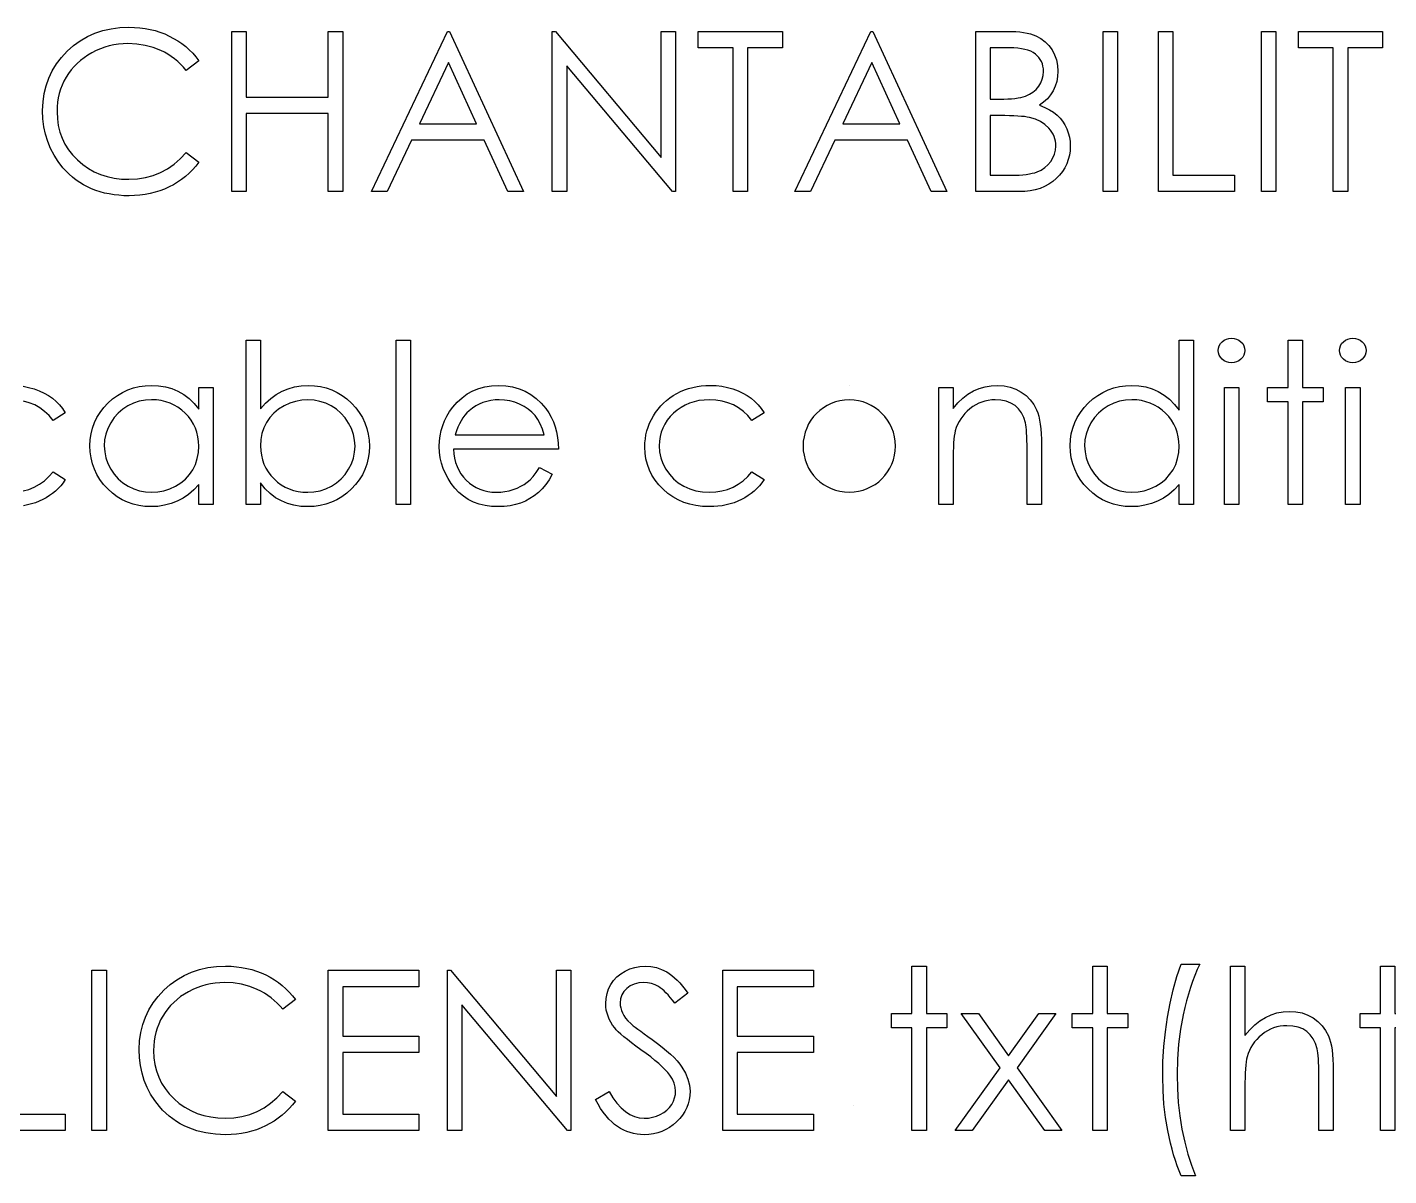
# Model space of a CAD drawing. Header units: millimetres. Extents: x 25 to 318, y 0 to 139.
# Drawn here: x 119.1 to 148.82, y 86.54 to 111.61 of the extents above; entities that cross this region are included whole.
import ezdxf

# ---------------------------------------------------------------- set-up
doc = ezdxf.new("R2010")
doc.units = ezdxf.units.MM

msp = doc.modelspace()

# ---------------------------------------------------------------- linework, layer by layer
at = {"color": 7, "linetype": 'Continuous'}
for p, q in [((137.046, 103.792), (137.046, 103.792)), ((137.135, 88.061), (137.135, 88.061))]:
    msp.add_line(p, q, dxfattribs=at)
at = {"color": 7, "linetype": 'Continuous', "flags": 128}
for points in [[(122.843, 110.881), (122.568, 110.67), (122.568, 110.67), (122.509, 110.74), (122.446, 110.805), (122.381, 110.866), (122.313, 110.923), (122.242, 110.975), (122.168, 111.022), (122.091, 111.066), (122.011, 111.105), (121.844, 111.17), (121.669, 111.217), (121.487, 111.245), (121.296, 111.254), (121.296, 111.254), (121.191, 111.251), (121.088, 111.241), (120.986, 111.226), (120.887, 111.204), (120.789, 111.176), (120.694, 111.142), (120.6, 111.102), (120.508, 111.055), (120.42, 111.003), (120.337, 110.947), (120.26, 110.887), (120.187, 110.822), (120.119, 110.754), (120.056, 110.681), (119.999, 110.603), (119.946, 110.522), (119.899, 110.437), (119.859, 110.349), (119.825, 110.259), (119.797, 110.166), (119.775, 110.071), (119.76, 109.973), (119.75, 109.872), (119.747, 109.769), (119.747, 109.769), (119.754, 109.614), (119.775, 109.467), (119.809, 109.325), (119.858, 109.19), (119.921, 109.061), (119.998, 108.939), (120.088, 108.824), (120.193, 108.715), (120.308, 108.616), (120.431, 108.53), (120.56, 108.458), (120.697, 108.398), (120.841, 108.352), (120.993, 108.319), (121.152, 108.298), (121.318, 108.292), (121.318, 108.292), (121.501, 108.301), (121.677, 108.329), (121.844, 108.374), (122.005, 108.438), (122.157, 108.52), (122.302, 108.62), (122.439, 108.739), (122.568, 108.875), (122.568, 108.875), (122.843, 108.667), (122.843, 108.667), (122.776, 108.582), (122.704, 108.502), (122.629, 108.427), (122.55, 108.357), (122.467, 108.291), (122.379, 108.23), (122.287, 108.175), (122.192, 108.125), (122.093, 108.08), (121.991, 108.041), (121.887, 108.008), (121.779, 107.981), (121.669, 107.96), (121.555, 107.945), (121.44, 107.936), (121.32, 107.933), (121.32, 107.933), (121.207, 107.935), (121.097, 107.943), (120.991, 107.955), (120.887, 107.972), (120.786, 107.993), (120.689, 108.019), (120.594, 108.05), (120.502, 108.086), (120.413, 108.127), (120.328, 108.172), (120.245, 108.223), (120.165, 108.277), (120.088, 108.337), (120.015, 108.402), (119.944, 108.471), (119.877, 108.545), (119.877, 108.545), (119.773, 108.678), (119.683, 108.817), (119.606, 108.963), (119.544, 109.116), (119.495, 109.275), (119.461, 109.441), (119.44, 109.614), (119.433, 109.793), (119.433, 109.793), (119.441, 109.982), (119.467, 110.163), (119.509, 110.336), (119.568, 110.501), (119.643, 110.659), (119.735, 110.81), (119.844, 110.952), (119.97, 111.088), (120.109, 111.211), (120.255, 111.317), (120.411, 111.407), (120.575, 111.482), (120.748, 111.539), (120.928, 111.58), (121.118, 111.604), (121.316, 111.613), (121.316, 111.613), (121.437, 111.61), (121.555, 111.601), (121.669, 111.585), (121.78, 111.564), (121.889, 111.538), (121.995, 111.504), (122.098, 111.465), (122.197, 111.42), (122.293, 111.369), (122.385, 111.314), (122.473, 111.254), (122.556, 111.189), (122.634, 111.119), (122.709, 111.045), (122.778, 110.965), (122.843, 110.881)], [(123.561, 111.523), (123.875, 111.523), (123.875, 111.523), (123.875, 110.087), (123.875, 110.087), (125.67, 110.087), (125.67, 110.087), (125.67, 111.523), (125.67, 111.523), (125.984, 111.523), (125.984, 111.523), (125.984, 108.023), (125.984, 108.023), (125.67, 108.023), (125.67, 108.023), (125.67, 109.728), (125.67, 109.728), (123.875, 109.728), (123.875, 109.728), (123.875, 108.023), (123.875, 108.023), (123.561, 108.023), (123.561, 108.023), (123.561, 111.523)], [(128.317, 111.523), (129.933, 108.023), (129.933, 108.023), (129.591, 108.023), (129.591, 108.023), (129.074, 109.145), (129.074, 109.145), (127.487, 109.145), (127.487, 109.145), (126.955, 108.023), (126.955, 108.023), (126.612, 108.023), (126.612, 108.023), (128.273, 111.523), (128.273, 111.523), (128.318, 111.523)], [(130.561, 108.023), (130.561, 111.523), (130.561, 111.523), (130.627, 111.523), (130.627, 111.523), (132.939, 108.768), (132.939, 108.768), (132.939, 111.523), (132.939, 111.523), (133.253, 111.523), (133.253, 111.523), (133.253, 108.023), (133.253, 108.023), (133.182, 108.023), (133.182, 108.023), (130.875, 110.771), (130.875, 110.771), (130.875, 108.023), (130.875, 108.023), (130.561, 108.023)], [(133.747, 111.164), (133.747, 111.523), (133.747, 111.523), (135.587, 111.523), (135.587, 111.523), (135.587, 111.164), (135.587, 111.164), (134.824, 111.164), (134.824, 111.164), (134.824, 108.023), (134.824, 108.023), (134.51, 108.023), (134.51, 108.023), (134.51, 111.164), (134.51, 111.164), (133.747, 111.164)], [(137.561, 111.523), (139.177, 108.023), (139.177, 108.023), (138.835, 108.023), (138.835, 108.023), (138.318, 109.145), (138.318, 109.145), (136.731, 109.145), (136.731, 109.145), (136.199, 108.023), (136.199, 108.023), (135.856, 108.023), (135.856, 108.023), (137.516, 111.523), (137.516, 111.523), (137.561, 111.523)], [(139.805, 111.523), (140.488, 111.523), (140.488, 111.523), (140.588, 111.521), (140.682, 111.517), (140.77, 111.509), (140.852, 111.498), (140.929, 111.484), (140.999, 111.467), (141.063, 111.446), (141.121, 111.423), (141.227, 111.366), (141.32, 111.296), (141.401, 111.212), (141.471, 111.116), (141.527, 111.009), (141.567, 110.898), (141.592, 110.779), (141.6, 110.656), (141.6, 110.656), (141.593, 110.54), (141.574, 110.43), (141.541, 110.325), (141.497, 110.225), (141.439, 110.133), (141.37, 110.05), (141.288, 109.976), (141.195, 109.911), (141.195, 109.911), (141.314, 109.863), (141.418, 109.811), (141.507, 109.755), (141.582, 109.695), (141.647, 109.63), (141.703, 109.559), (141.752, 109.481), (141.793, 109.396), (141.826, 109.307), (141.85, 109.214), (141.864, 109.117), (141.869, 109.016), (141.869, 109.016), (141.864, 108.914), (141.85, 108.816), (141.826, 108.722), (141.793, 108.632), (141.75, 108.546), (141.698, 108.463), (141.636, 108.385), (141.565, 108.311), (141.486, 108.244), (141.4, 108.185), (141.309, 108.136), (141.21, 108.095), (141.105, 108.064), (140.994, 108.041), (140.876, 108.027), (140.751, 108.023), (140.751, 108.023), (139.805, 108.023), (139.805, 108.023), (139.805, 111.523)], [(142.587, 111.523), (142.901, 111.523), (142.901, 111.523), (142.901, 108.023), (142.901, 108.023), (142.587, 108.023), (142.587, 108.023), (142.587, 111.523)], [(143.798, 111.523), (144.112, 111.523), (144.112, 111.523), (144.112, 108.382), (144.112, 108.382), (145.459, 108.382), (145.459, 108.382), (145.459, 108.023), (145.459, 108.023), (143.798, 108.023), (143.798, 108.023), (143.798, 111.523)], [(146.042, 111.523), (146.356, 111.523), (146.356, 111.523), (146.356, 108.023), (146.356, 108.023), (146.042, 108.023), (146.042, 108.023), (146.042, 111.523)], [(146.85, 111.164), (146.85, 111.523), (146.85, 111.523), (148.689, 111.523), (148.689, 111.523), (148.689, 111.164), (148.689, 111.164), (147.927, 111.164), (147.927, 111.164), (147.927, 108.023), (147.927, 108.023), (147.612, 108.023), (147.612, 108.023), (147.612, 111.164), (147.612, 111.164), (146.85, 111.164)], [(140.119, 111.164), (140.119, 110.042), (140.119, 110.042), (140.33, 110.042), (140.33, 110.042), (140.422, 110.044), (140.509, 110.046), (140.589, 110.052), (140.663, 110.059), (140.729, 110.069), (140.79, 110.081), (140.845, 110.094), (140.894, 110.11), (140.979, 110.149), (141.056, 110.198), (141.122, 110.256), (141.18, 110.324), (141.226, 110.399), (141.259, 110.479), (141.279, 110.562), (141.285, 110.649), (141.285, 110.649), (141.283, 110.707), (141.274, 110.763), (141.26, 110.815), (141.241, 110.864), (141.216, 110.909), (141.186, 110.951), (141.149, 110.991), (141.108, 111.027), (141.06, 111.059), (141.006, 111.087), (140.946, 111.11), (140.879, 111.13), (140.805, 111.144), (140.725, 111.156), (140.638, 111.162), (140.545, 111.164), (140.545, 111.164), (140.119, 111.164)], [(128.291, 110.841), (127.658, 109.504), (127.658, 109.504), (128.909, 109.504), (128.909, 109.504), (128.292, 110.841)], [(137.535, 110.841), (136.901, 109.504), (136.901, 109.504), (138.152, 109.504), (138.152, 109.504), (137.535, 110.841)], [(140.119, 109.683), (140.119, 108.382), (140.119, 108.382), (140.566, 108.382), (140.566, 108.382), (140.662, 108.383), (140.751, 108.386), (140.833, 108.392), (140.91, 108.4), (140.978, 108.41), (141.041, 108.423), (141.098, 108.437), (141.147, 108.454), (141.234, 108.495), (141.313, 108.547), (141.382, 108.609), (141.443, 108.681), (141.492, 108.76), (141.527, 108.843), (141.548, 108.928), (141.555, 109.016), (141.555, 109.016), (141.553, 109.072), (141.545, 109.126), (141.533, 109.178), (141.517, 109.228), (141.495, 109.276), (141.468, 109.323), (141.438, 109.368), (141.402, 109.41), (141.318, 109.488), (141.22, 109.553), (141.108, 109.604), (140.982, 109.642), (140.982, 109.642), (140.931, 109.652), (140.87, 109.66), (140.802, 109.667), (140.725, 109.673), (140.638, 109.678), (140.543, 109.68), (140.439, 109.682), (140.327, 109.683), (140.327, 109.683), (140.119, 109.683)], [(123.875, 101.19), (123.875, 104.779), (123.875, 104.779), (124.189, 104.779), (124.189, 104.779), (124.189, 103.283), (124.189, 103.283), (124.298, 103.403), (124.412, 103.506), (124.534, 103.594), (124.66, 103.665), (124.794, 103.721), (124.934, 103.761), (125.08, 103.784), (125.233, 103.792), (125.233, 103.792), (125.368, 103.786), (125.499, 103.768), (125.625, 103.737), (125.745, 103.695), (125.86, 103.641), (125.971, 103.574), (126.076, 103.496), (126.176, 103.404), (126.268, 103.305), (126.347, 103.2), (126.415, 103.09), (126.47, 102.975), (126.513, 102.855), (126.543, 102.73), (126.561, 102.6), (126.568, 102.464), (126.568, 102.464), (126.561, 102.33), (126.543, 102.201), (126.512, 102.076), (126.469, 101.957), (126.413, 101.843), (126.345, 101.734), (126.265, 101.63), (126.173, 101.531), (126.072, 101.441), (125.965, 101.362), (125.854, 101.295), (125.738, 101.241), (125.617, 101.199), (125.491, 101.169), (125.359, 101.151), (125.223, 101.145), (125.223, 101.145), (125.067, 101.152), (124.919, 101.176), (124.779, 101.215), (124.646, 101.269), (124.52, 101.34), (124.402, 101.429), (124.292, 101.537), (124.189, 101.663), (124.189, 101.663), (124.189, 101.19), (124.189, 101.19), (123.875, 101.19)], [(127.151, 104.779), (127.465, 104.779), (127.465, 104.779), (127.465, 101.19), (127.465, 101.19), (127.151, 101.19), (127.151, 101.19), (127.151, 104.779)], [(144.561, 104.779), (144.561, 101.19), (144.561, 101.19), (144.247, 101.19), (144.247, 101.19), (144.247, 101.632), (144.247, 101.632), (144.138, 101.514), (144.024, 101.413), (143.902, 101.329), (143.774, 101.262), (143.641, 101.211), (143.501, 101.174), (143.354, 101.152), (143.202, 101.145), (143.202, 101.145), (143.067, 101.151), (142.937, 101.169), (142.811, 101.199), (142.691, 101.241), (142.576, 101.296), (142.465, 101.363), (142.36, 101.441), (142.259, 101.532), (142.167, 101.632), (142.088, 101.736), (142.022, 101.847), (141.966, 101.962), (141.923, 102.083), (141.893, 102.208), (141.875, 102.339), (141.869, 102.475), (141.869, 102.475), (141.875, 102.609), (141.893, 102.738), (141.924, 102.861), (141.968, 102.98), (142.023, 103.094), (142.09, 103.202), (142.17, 103.307), (142.263, 103.406), (142.364, 103.496), (142.47, 103.575), (142.581, 103.641), (142.698, 103.695), (142.819, 103.738), (142.945, 103.768), (143.076, 103.786), (143.212, 103.792), (143.212, 103.792), (143.369, 103.784), (143.517, 103.758), (143.658, 103.716), (143.791, 103.657), (143.917, 103.581), (144.035, 103.489), (144.145, 103.378), (144.247, 103.252), (144.247, 103.252), (144.247, 104.779), (144.247, 104.779), (144.561, 104.779)], [(145.39, 104.824), (145.448, 104.819), (145.502, 104.805), (145.552, 104.779), (145.597, 104.745), (145.635, 104.704), (145.661, 104.657), (145.677, 104.608), (145.683, 104.554), (145.683, 104.554), (145.677, 104.501), (145.661, 104.452), (145.635, 104.406), (145.597, 104.365), (145.552, 104.331), (145.502, 104.305), (145.448, 104.291), (145.39, 104.286), (145.39, 104.286), (145.332, 104.291), (145.28, 104.305), (145.23, 104.331), (145.185, 104.365), (145.148, 104.406), (145.121, 104.452), (145.105, 104.501), (145.1, 104.554), (145.1, 104.554), (145.105, 104.608), (145.121, 104.657), (145.148, 104.704), (145.185, 104.745), (145.23, 104.779), (145.28, 104.805), (145.332, 104.819), (145.39, 104.824)], [(146.625, 104.779), (146.939, 104.779), (146.939, 104.779), (146.939, 103.747), (146.939, 103.747), (147.388, 103.747), (147.388, 103.747), (147.388, 103.433), (147.388, 103.433), (146.939, 103.433), (146.939, 103.433), (146.939, 101.19), (146.939, 101.19), (146.625, 101.19), (146.625, 101.19), (146.625, 103.433), (146.625, 103.433), (146.177, 103.433), (146.177, 103.433), (146.177, 103.747), (146.177, 103.747), (146.625, 103.747), (146.625, 103.747), (146.625, 104.779)], [(148.037, 104.824), (148.095, 104.819), (148.149, 104.805), (148.199, 104.779), (148.244, 104.745), (148.282, 104.704), (148.309, 104.657), (148.325, 104.608), (148.33, 104.554), (148.33, 104.554), (148.325, 104.501), (148.309, 104.452), (148.282, 104.406), (148.244, 104.365), (148.199, 104.331), (148.149, 104.305), (148.095, 104.291), (148.037, 104.286), (148.037, 104.286), (147.98, 104.291), (147.927, 104.305), (147.877, 104.331), (147.833, 104.365), (147.795, 104.406), (147.769, 104.452), (147.753, 104.501), (147.747, 104.554), (147.747, 104.554), (147.753, 104.608), (147.769, 104.657), (147.795, 104.704), (147.833, 104.745), (147.877, 104.779), (147.927, 104.805), (147.98, 104.819), (148.037, 104.824)], [(119.005, 103.773), (119.127, 103.749), (119.246, 103.714), (119.359, 103.672), (119.464, 103.625), (119.56, 103.571), (119.647, 103.511), (119.726, 103.444), (119.799, 103.369), (119.866, 103.285), (119.927, 103.193)], [(123.157, 103.747), (123.157, 101.19), (123.157, 101.19), (122.843, 101.19), (122.843, 101.19), (122.843, 101.632), (122.843, 101.632), (122.734, 101.514), (122.62, 101.413), (122.498, 101.329), (122.371, 101.262), (122.237, 101.211), (122.097, 101.174), (121.951, 101.152), (121.798, 101.145), (121.798, 101.145), (121.663, 101.151), (121.533, 101.169), (121.407, 101.199), (121.287, 101.241), (121.172, 101.296), (121.061, 101.363), (120.956, 101.441), (120.855, 101.532), (120.764, 101.632), (120.684, 101.736), (120.618, 101.847), (120.562, 101.962), (120.52, 102.083), (120.49, 102.208), (120.471, 102.339), (120.465, 102.475), (120.465, 102.475), (120.471, 102.609), (120.49, 102.738), (120.52, 102.861), (120.564, 102.98), (120.619, 103.094), (120.687, 103.202), (120.766, 103.307), (120.859, 103.406), (120.96, 103.496), (121.067, 103.575), (121.177, 103.641), (121.294, 103.695), (121.415, 103.738), (121.541, 103.768), (121.672, 103.786), (121.808, 103.792), (121.808, 103.792), (121.965, 103.784), (122.113, 103.761), (122.254, 103.722), (122.387, 103.668), (122.513, 103.597), (122.631, 103.507), (122.741, 103.4), (122.843, 103.274), (122.843, 103.274), (122.843, 103.747), (122.843, 103.747), (123.157, 103.747)], [(130.282, 101.997), (130.561, 101.851), (130.561, 101.851), (130.492, 101.734), (130.419, 101.628), (130.34, 101.535), (130.256, 101.453), (130.167, 101.382), (130.073, 101.321), (129.973, 101.267), (129.868, 101.223), (129.756, 101.189), (129.638, 101.164), (129.512, 101.15), (129.38, 101.145), (129.38, 101.145), (129.232, 101.151), (129.094, 101.17), (128.963, 101.201), (128.841, 101.246), (128.727, 101.302), (128.621, 101.372), (128.523, 101.454), (128.434, 101.549), (128.354, 101.651), (128.285, 101.757), (128.226, 101.866), (128.179, 101.979), (128.141, 102.095), (128.114, 102.213), (128.099, 102.336), (128.093, 102.461), (128.093, 102.461), (128.098, 102.579), (128.111, 102.694), (128.135, 102.806), (128.167, 102.914), (128.208, 103.019), (128.259, 103.121), (128.319, 103.22), (128.388, 103.315), (128.388, 103.315), (128.485, 103.427), (128.59, 103.524), (128.703, 103.606), (128.824, 103.673), (128.953, 103.725), (129.09, 103.763), (129.235, 103.784), (129.387, 103.792), (129.387, 103.792), (129.544, 103.784), (129.694, 103.761), (129.835, 103.721), (129.967, 103.667), (130.092, 103.596), (130.208, 103.509), (130.317, 103.407), (130.417, 103.289), (130.417, 103.289), (130.482, 103.197), (130.537, 103.1), (130.585, 102.997), (130.624, 102.889), (130.654, 102.776), (130.677, 102.656), (130.69, 102.532), (130.696, 102.401), (130.696, 102.401), (128.407, 102.401), (128.407, 102.401), (128.414, 102.3), (128.428, 102.203), (128.45, 102.112), (128.481, 102.025), (128.519, 101.943), (128.565, 101.865), (128.62, 101.792), (128.682, 101.723), (128.751, 101.661), (128.823, 101.607), (128.899, 101.562), (128.98, 101.525), (129.064, 101.496), (129.153, 101.476), (129.244, 101.463), (129.34, 101.459), (129.34, 101.459), (129.434, 101.462), (129.526, 101.474), (129.617, 101.492), (129.707, 101.518), (129.793, 101.551), (129.873, 101.589), (129.945, 101.631), (130.011, 101.678), (130.075, 101.734), (130.141, 101.807), (130.211, 101.894), (130.282, 101.997)], [(135.183, 103.193), (134.92, 103.029), (134.92, 103.029), (134.831, 103.134), (134.733, 103.226), (134.629, 103.303), (134.517, 103.366), (134.396, 103.415), (134.268, 103.45), (134.133, 103.471), (133.989, 103.478), (133.989, 103.478), (133.874, 103.473), (133.763, 103.46), (133.658, 103.437), (133.558, 103.405), (133.462, 103.364), (133.372, 103.313), (133.286, 103.254), (133.206, 103.186), (133.133, 103.111), (133.07, 103.031), (133.016, 102.949), (132.972, 102.862), (132.938, 102.771), (132.914, 102.677), (132.899, 102.578), (132.894, 102.475), (132.894, 102.475), (132.904, 102.342), (132.93, 102.212), (132.975, 102.086), (133.037, 101.964), (133.116, 101.851), (133.208, 101.75), (133.312, 101.664), (133.431, 101.591), (133.56, 101.533), (133.696, 101.492), (133.84, 101.467), (133.991, 101.459), (133.991, 101.459), (134.13, 101.466), (134.262, 101.487), (134.388, 101.522), (134.508, 101.571), (134.621, 101.634), (134.726, 101.711), (134.827, 101.802), (134.92, 101.908), (134.92, 101.908), (135.183, 101.735), (135.183, 101.735), (135.135, 101.667), (135.083, 101.603), (135.027, 101.542), (134.968, 101.486), (134.905, 101.434), (134.837, 101.385), (134.765, 101.34), (134.69, 101.3), (134.611, 101.263), (134.53, 101.232), (134.447, 101.205), (134.36, 101.183), (134.271, 101.166), (134.178, 101.155), (134.084, 101.147), (133.986, 101.145), (133.986, 101.145), (133.837, 101.15), (133.696, 101.169), (133.561, 101.198), (133.432, 101.239), (133.309, 101.293), (133.192, 101.358), (133.083, 101.435), (132.98, 101.524), (132.886, 101.621), (132.805, 101.725), (132.737, 101.832), (132.681, 101.945), (132.636, 102.063), (132.606, 102.186), (132.587, 102.314), (132.58, 102.447), (132.58, 102.447), (132.583, 102.538), (132.592, 102.627), (132.606, 102.715), (132.627, 102.8), (132.653, 102.884), (132.686, 102.967), (132.723, 103.048), (132.767, 103.127), (132.816, 103.203), (132.869, 103.275), (132.927, 103.343), (132.989, 103.406), (133.055, 103.465), (133.126, 103.519), (133.202, 103.57), (133.281, 103.616), (133.363, 103.658), (133.449, 103.693), (133.537, 103.723), (133.627, 103.748), (133.72, 103.768), (133.814, 103.781), (133.912, 103.789), (134.012, 103.792), (134.012, 103.792), (134.138, 103.787), (134.262, 103.773), (134.383, 103.749), (134.502, 103.714), (134.616, 103.672), (134.721, 103.625), (134.816, 103.571), (134.903, 103.511), (134.982, 103.444), (135.055, 103.369), (135.123, 103.285), (135.183, 103.193)], [(138.997, 103.747), (139.311, 103.747), (139.311, 103.747), (139.311, 103.286), (139.311, 103.286), (139.414, 103.409), (139.522, 103.515), (139.636, 103.602), (139.755, 103.672), (139.879, 103.724), (140.009, 103.762), (140.144, 103.784), (140.284, 103.792), (140.284, 103.792), (140.426, 103.783), (140.559, 103.756), (140.684, 103.711), (140.8, 103.648), (140.905, 103.569), (140.997, 103.478), (141.072, 103.374), (141.133, 103.258), (141.159, 103.193), (141.18, 103.118), (141.199, 103.036), (141.214, 102.945), (141.225, 102.846), (141.234, 102.738), (141.239, 102.621), (141.241, 102.496), (141.241, 102.496), (141.241, 101.19), (141.241, 101.19), (140.927, 101.19), (140.927, 101.19), (140.927, 102.393), (140.927, 102.393), (140.926, 102.497), (140.924, 102.593), (140.922, 102.679), (140.917, 102.757), (140.912, 102.825), (140.905, 102.883), (140.898, 102.934), (140.889, 102.975), (140.889, 102.975), (140.854, 103.092), (140.804, 103.195), (140.741, 103.281), (140.664, 103.352), (140.575, 103.407), (140.472, 103.446), (140.357, 103.47), (140.23, 103.478), (140.23, 103.478), (140.154, 103.475), (140.08, 103.466), (140.008, 103.451), (139.939, 103.43), (139.871, 103.402), (139.805, 103.369), (139.741, 103.329), (139.679, 103.283), (139.621, 103.233), (139.568, 103.18), (139.521, 103.124), (139.478, 103.065), (139.441, 103.003), (139.409, 102.939), (139.381, 102.871), (139.359, 102.801), (139.359, 102.801), (139.348, 102.749), (139.338, 102.687), (139.33, 102.616), (139.323, 102.535), (139.318, 102.445), (139.314, 102.344), (139.312, 102.234), (139.311, 102.114), (139.311, 102.114), (139.311, 101.19), (139.311, 101.19), (138.997, 101.19), (138.997, 101.19), (138.997, 103.747)], [(121.812, 103.478), (121.675, 103.47), (121.543, 103.445), (121.417, 103.404), (121.296, 103.346), (121.184, 103.274), (121.083, 103.188), (120.995, 103.089), (120.919, 102.976), (120.858, 102.855), (120.814, 102.731), (120.787, 102.603), (120.779, 102.472), (120.779, 102.472), (120.788, 102.342), (120.814, 102.214), (120.858, 102.089), (120.92, 101.967), (120.997, 101.854), (121.085, 101.753), (121.186, 101.666), (121.299, 101.593), (121.421, 101.534), (121.546, 101.492), (121.676, 101.467), (121.81, 101.459), (121.81, 101.459), (121.946, 101.467), (122.078, 101.492), (122.207, 101.533), (122.331, 101.591), (122.447, 101.664), (122.549, 101.748), (122.636, 101.844), (122.71, 101.951), (122.768, 102.068), (122.81, 102.193), (122.835, 102.324), (122.843, 102.463), (122.843, 102.463), (122.838, 102.569), (122.824, 102.67), (122.801, 102.768), (122.769, 102.86), (122.727, 102.949), (122.676, 103.033), (122.615, 103.112), (122.545, 103.187), (122.469, 103.255), (122.388, 103.315), (122.303, 103.364), (122.214, 103.405), (122.12, 103.437), (122.021, 103.46), (121.919, 103.474), (121.813, 103.478)], [(125.22, 101.459), (125.357, 101.467), (125.489, 101.492), (125.615, 101.533), (125.737, 101.591), (125.849, 101.663), (125.949, 101.749), (126.037, 101.848), (126.113, 101.96), (126.175, 102.081), (126.218, 102.205), (126.245, 102.332), (126.253, 102.464), (126.253, 102.464), (126.244, 102.595), (126.218, 102.723), (126.173, 102.848), (126.112, 102.97), (126.035, 103.083), (125.947, 103.184), (125.846, 103.27), (125.733, 103.344), (125.613, 103.403), (125.487, 103.444), (125.358, 103.47), (125.225, 103.478), (125.225, 103.478), (125.089, 103.47), (124.957, 103.444), (124.828, 103.403), (124.703, 103.344), (124.586, 103.271), (124.484, 103.187), (124.395, 103.091), (124.322, 102.983), (124.264, 102.866), (124.222, 102.743), (124.198, 102.611), (124.189, 102.473), (124.189, 102.473), (124.194, 102.367), (124.208, 102.266), (124.231, 102.168), (124.264, 102.076), (124.306, 101.987), (124.357, 101.903), (124.417, 101.824), (124.487, 101.749), (124.563, 101.681), (124.644, 101.622), (124.729, 101.572), (124.819, 101.532), (124.913, 101.499), (125.011, 101.477), (125.113, 101.463), (125.22, 101.459)], [(130.382, 102.715), (130.344, 102.839), (130.299, 102.95), (130.246, 103.048), (130.186, 103.132), (130.117, 103.206), (130.037, 103.273), (129.948, 103.331), (129.847, 103.383), (129.741, 103.425), (129.631, 103.454), (129.519, 103.472), (129.404, 103.478), (129.404, 103.478), (129.31, 103.475), (129.218, 103.463), (129.131, 103.444), (129.047, 103.418), (128.966, 103.384), (128.889, 103.343), (128.815, 103.294), (128.745, 103.238), (128.745, 103.238), (128.695, 103.192), (128.65, 103.14), (128.607, 103.083), (128.568, 103.021), (128.531, 102.952), (128.498, 102.879), (128.468, 102.8), (128.44, 102.715), (128.44, 102.715), (130.382, 102.715)], [(143.216, 103.478), (143.079, 103.47), (142.947, 103.445), (142.821, 103.404), (142.7, 103.346), (142.587, 103.274), (142.487, 103.188), (142.399, 103.089), (142.322, 102.976), (142.261, 102.855), (142.218, 102.731), (142.191, 102.603), (142.183, 102.472), (142.183, 102.472), (142.192, 102.342), (142.218, 102.214), (142.262, 102.089), (142.324, 101.967), (142.401, 101.854), (142.489, 101.753), (142.59, 101.666), (142.703, 101.593), (142.824, 101.534), (142.95, 101.492), (143.08, 101.467), (143.214, 101.459), (143.214, 101.459), (143.35, 101.467), (143.482, 101.492), (143.61, 101.533), (143.735, 101.591), (143.851, 101.664), (143.953, 101.748), (144.04, 101.844), (144.114, 101.951), (144.172, 102.068), (144.214, 102.193), (144.239, 102.324), (144.247, 102.463), (144.247, 102.463), (144.242, 102.569), (144.228, 102.67), (144.205, 102.768), (144.173, 102.86), (144.131, 102.949), (144.079, 103.033), (144.019, 103.112), (143.949, 103.187), (143.873, 103.255), (143.792, 103.315), (143.706, 103.364), (143.617, 103.405), (143.523, 103.437), (143.425, 103.46), (143.323, 103.474), (143.216, 103.478)], [(145.234, 103.747), (145.548, 103.747), (145.548, 103.747), (145.548, 101.19), (145.548, 101.19), (145.234, 101.19), (145.234, 101.19), (145.234, 103.747)], [(147.882, 103.747), (148.196, 103.747), (148.196, 103.747), (148.196, 101.19), (148.196, 101.19), (147.882, 101.19), (147.882, 101.19), (147.882, 103.747)], [(119.926, 103.193), (119.664, 103.029), (119.664, 103.029), (119.575, 103.134), (119.477, 103.226), (119.373, 103.303), (119.26, 103.366), (119.14, 103.415), (119.012, 103.45)], [(119.006, 101.487), (119.131, 101.522), (119.251, 101.571), (119.364, 101.634), (119.47, 101.711), (119.57, 101.802), (119.664, 101.908), (119.664, 101.908), (119.927, 101.735), (119.927, 101.735), (119.879, 101.667), (119.827, 101.603), (119.771, 101.542), (119.711, 101.486), (119.648, 101.434), (119.58, 101.385), (119.509, 101.34), (119.434, 101.3), (119.355, 101.263), (119.274, 101.232), (119.19, 101.205), (119.103, 101.183), (119.014, 101.166)], [(118.266, 91.023), (118.58, 91.023), (118.58, 91.023), (118.58, 87.882), (118.58, 87.882), (119.927, 87.882), (119.927, 87.882), (119.927, 87.523), (119.927, 87.523), (118.266, 87.523), (118.266, 87.523), (118.266, 91.023)], [(120.51, 91.023), (120.824, 91.023), (120.824, 91.023), (120.824, 87.523), (120.824, 87.523), (120.51, 87.523), (120.51, 87.523), (120.51, 91.023)], [(124.952, 90.381), (124.677, 90.17), (124.677, 90.17), (124.618, 90.24), (124.555, 90.305), (124.49, 90.366), (124.422, 90.423), (124.351, 90.475), (124.277, 90.522), (124.2, 90.566), (124.12, 90.605), (123.953, 90.67), (123.778, 90.717), (123.596, 90.745), (123.405, 90.754), (123.405, 90.754), (123.3, 90.751), (123.197, 90.741), (123.095, 90.726), (122.996, 90.704), (122.898, 90.676), (122.803, 90.642), (122.709, 90.602), (122.617, 90.555), (122.529, 90.503), (122.446, 90.447), (122.369, 90.387), (122.296, 90.322), (122.228, 90.254), (122.165, 90.181), (122.108, 90.103), (122.055, 90.022), (122.008, 89.937), (121.968, 89.849), (121.934, 89.759), (121.906, 89.666), (121.884, 89.571), (121.869, 89.473), (121.859, 89.372), (121.856, 89.269), (121.856, 89.269), (121.863, 89.114), (121.884, 88.967), (121.918, 88.825), (121.967, 88.69), (122.03, 88.561), (122.107, 88.439), (122.197, 88.324), (122.302, 88.215), (122.417, 88.116), (122.54, 88.03), (122.669, 87.958), (122.806, 87.898), (122.95, 87.852), (123.102, 87.819), (123.261, 87.798), (123.427, 87.792), (123.427, 87.792), (123.61, 87.801), (123.785, 87.829), (123.953, 87.874), (124.114, 87.938), (124.266, 88.02), (124.411, 88.12), (124.548, 88.239), (124.677, 88.375), (124.677, 88.375), (124.952, 88.167), (124.952, 88.167), (124.885, 88.082), (124.813, 88.002), (124.738, 87.927), (124.659, 87.857), (124.576, 87.791), (124.488, 87.73), (124.396, 87.675), (124.301, 87.625), (124.202, 87.58), (124.1, 87.541), (123.996, 87.508), (123.888, 87.481), (123.778, 87.46), (123.664, 87.445), (123.548, 87.436), (123.429, 87.433), (123.429, 87.433), (123.316, 87.435), (123.206, 87.443), (123.1, 87.455), (122.996, 87.472), (122.895, 87.493), (122.798, 87.519), (122.703, 87.55), (122.611, 87.586), (122.522, 87.627), (122.437, 87.672), (122.354, 87.723), (122.274, 87.777), (122.197, 87.837), (122.124, 87.902), (122.053, 87.971), (121.986, 88.045), (121.986, 88.045), (121.882, 88.178), (121.791, 88.317), (121.715, 88.463), (121.653, 88.616), (121.604, 88.775), (121.57, 88.941), (121.549, 89.114), (121.542, 89.293), (121.542, 89.293), (121.55, 89.482), (121.576, 89.663), (121.618, 89.836), (121.677, 90.001), (121.752, 90.159), (121.844, 90.31), (121.953, 90.452), (122.079, 90.588), (122.218, 90.711), (122.364, 90.817), (122.52, 90.907), (122.684, 90.982), (122.856, 91.039), (123.037, 91.08), (123.227, 91.104), (123.425, 91.113), (123.425, 91.113), (123.546, 91.11), (123.663, 91.101), (123.778, 91.085), (123.889, 91.064), (123.998, 91.038), (124.104, 91.004), (124.207, 90.965), (124.306, 90.92), (124.402, 90.869), (124.494, 90.814), (124.582, 90.754), (124.665, 90.689), (124.743, 90.619), (124.818, 90.545), (124.887, 90.465), (124.952, 90.381)], [(125.67, 91.023), (127.644, 91.023), (127.644, 91.023), (127.644, 90.664), (127.644, 90.664), (125.984, 90.664), (125.984, 90.664), (125.984, 89.587), (125.984, 89.587), (127.644, 89.587), (127.644, 89.587), (127.644, 89.228), (127.644, 89.228), (125.984, 89.228), (125.984, 89.228), (125.984, 87.882), (125.984, 87.882), (127.644, 87.882), (127.644, 87.882), (127.644, 87.523), (127.644, 87.523), (125.67, 87.523), (125.67, 87.523), (125.67, 91.023)], [(128.273, 87.523), (128.273, 91.023), (128.273, 91.023), (128.339, 91.023), (128.339, 91.023), (130.651, 88.268), (130.651, 88.268), (130.651, 91.023), (130.651, 91.023), (130.965, 91.023), (130.965, 91.023), (130.965, 87.523), (130.965, 87.523), (130.893, 87.523), (130.893, 87.523), (128.587, 90.271), (128.587, 90.271), (128.587, 87.523), (128.587, 87.523), (128.273, 87.523)], [(131.503, 88.198), (131.799, 88.375), (131.799, 88.375), (131.884, 88.239), (131.972, 88.12), (132.063, 88.02), (132.158, 87.938), (132.255, 87.874), (132.356, 87.829), (132.46, 87.801), (132.568, 87.792), (132.568, 87.792), (132.66, 87.797), (132.749, 87.812), (132.835, 87.838), (132.918, 87.873), (132.995, 87.918), (133.063, 87.97), (133.12, 88.028), (133.168, 88.093), (133.205, 88.163), (133.232, 88.235), (133.248, 88.309), (133.253, 88.385), (133.253, 88.385), (133.246, 88.472), (133.222, 88.559), (133.183, 88.644), (133.128, 88.729), (133.128, 88.729), (133.08, 88.788), (133.024, 88.851), (132.958, 88.916), (132.884, 88.985), (132.8, 89.056), (132.709, 89.13), (132.607, 89.207), (132.497, 89.287), (132.497, 89.287), (132.387, 89.366), (132.288, 89.44), (132.2, 89.508), (132.123, 89.571), (132.057, 89.628), (132.001, 89.678), (131.957, 89.724), (131.923, 89.763), (131.923, 89.763), (131.878, 89.825), (131.838, 89.888), (131.804, 89.953), (131.777, 90.02), (131.755, 90.086), (131.74, 90.155), (131.731, 90.225), (131.728, 90.296), (131.728, 90.296), (131.735, 90.407), (131.756, 90.513), (131.79, 90.614), (131.839, 90.71), (131.9, 90.799), (131.972, 90.878), (132.057, 90.946), (132.151, 91.005), (132.254, 91.052), (132.362, 91.086), (132.474, 91.106), (132.59, 91.113), (132.59, 91.113), (132.714, 91.105), (132.833, 91.081), (132.948, 91.041), (133.06, 90.986), (133.115, 90.951), (133.171, 90.909), (133.227, 90.861), (133.285, 90.806), (133.343, 90.745), (133.402, 90.677), (133.462, 90.602), (133.523, 90.52), (133.523, 90.52), (133.239, 90.305), (133.239, 90.305), (133.187, 90.371), (133.137, 90.43), (133.089, 90.484), (133.043, 90.532), (133, 90.574), (132.958, 90.611), (132.917, 90.641), (132.879, 90.666), (132.803, 90.705), (132.724, 90.732), (132.641, 90.748), (132.555, 90.754), (132.555, 90.754), (132.447, 90.746), (132.35, 90.721), (132.263, 90.681), (132.186, 90.625), (132.123, 90.558), (132.078, 90.483), (132.051, 90.4), (132.042, 90.311), (132.042, 90.311), (132.045, 90.254), (132.055, 90.199), (132.069, 90.144), (132.091, 90.09), (132.121, 90.036), (132.161, 89.979), (132.212, 89.92), (132.273, 89.858), (132.273, 89.858), (132.296, 89.838), (132.329, 89.811), (132.372, 89.778), (132.426, 89.738), (132.49, 89.691), (132.564, 89.637), (132.648, 89.577), (132.743, 89.51), (132.743, 89.51), (132.857, 89.426), (132.961, 89.346), (133.056, 89.267), (133.141, 89.191), (133.218, 89.117), (133.285, 89.046), (133.343, 88.976), (133.392, 88.909), (133.469, 88.777), (133.523, 88.645), (133.556, 88.513), (133.568, 88.38), (133.568, 88.38), (133.563, 88.286), (133.549, 88.195), (133.527, 88.108), (133.495, 88.023), (133.454, 87.941), (133.403, 87.862), (133.345, 87.787), (133.276, 87.715), (133.201, 87.649), (133.122, 87.592), (133.04, 87.543), (132.953, 87.504), (132.863, 87.473), (132.768, 87.451), (132.67, 87.437), (132.568, 87.433), (132.568, 87.433), (132.488, 87.436), (132.411, 87.444), (132.335, 87.458), (132.261, 87.477), (132.19, 87.502), (132.12, 87.532), (132.052, 87.568), (131.985, 87.609), (131.921, 87.657), (131.857, 87.712), (131.795, 87.775), (131.734, 87.845), (131.674, 87.922), (131.616, 88.007), (131.56, 88.099), (131.503, 88.198)], [(134.285, 91.023), (136.26, 91.023), (136.26, 91.023), (136.26, 90.664), (136.26, 90.664), (134.6, 90.664), (134.6, 90.664), (134.6, 89.587), (134.6, 89.587), (136.26, 89.587), (136.26, 89.587), (136.26, 89.228), (136.26, 89.228), (134.6, 89.228), (134.6, 89.228), (134.6, 87.882), (134.6, 87.882), (136.26, 87.882), (136.26, 87.882), (136.26, 87.523), (136.26, 87.523), (134.285, 87.523), (134.285, 87.523), (134.285, 91.023)], [(138.414, 91.113), (138.728, 91.113), (138.728, 91.113), (138.728, 90.081), (138.728, 90.081), (139.177, 90.081), (139.177, 90.081), (139.177, 89.766), (139.177, 89.766), (138.728, 89.766), (138.728, 89.766), (138.728, 87.523), (138.728, 87.523), (138.414, 87.523), (138.414, 87.523), (138.414, 89.766), (138.414, 89.766), (137.965, 89.766), (137.965, 89.766), (137.965, 90.081), (137.965, 90.081), (138.414, 90.081), (138.414, 90.081), (138.414, 91.113)], [(142.362, 91.113), (142.677, 91.113), (142.677, 91.113), (142.677, 90.081), (142.677, 90.081), (143.125, 90.081), (143.125, 90.081), (143.125, 89.766), (143.125, 89.766), (142.677, 89.766), (142.677, 89.766), (142.677, 87.523), (142.677, 87.523), (142.362, 87.523), (142.362, 87.523), (142.362, 89.766), (142.362, 89.766), (141.914, 89.766), (141.914, 89.766), (141.914, 90.081), (141.914, 90.081), (142.362, 90.081), (142.362, 90.081), (142.362, 91.113)], [(144.292, 91.158), (144.696, 91.158), (144.696, 91.158), (144.641, 91.037), (144.589, 90.911), (144.54, 90.78), (144.495, 90.645), (144.45, 90.504), (144.41, 90.358), (144.372, 90.208), (144.337, 90.053), (144.278, 89.734), (144.236, 89.412), (144.211, 89.083), (144.202, 88.75), (144.202, 88.75), (144.209, 88.442), (144.229, 88.139), (144.262, 87.843), (144.309, 87.551), (144.368, 87.271), (144.438, 87.009), (144.517, 86.764), (144.606, 86.536), (144.606, 86.536), (144.292, 86.536), (144.292, 86.536), (144.247, 86.643), (144.204, 86.754), (144.164, 86.871), (144.126, 86.992), (144.091, 87.118), (144.057, 87.248), (144.026, 87.383), (143.997, 87.522), (143.95, 87.809), (143.915, 88.102), (143.895, 88.401), (143.888, 88.705), (143.888, 88.705), (143.894, 89.034), (143.914, 89.359), (143.946, 89.679), (143.991, 89.995), (144.049, 90.303), (144.118, 90.599), (144.199, 90.884), (144.292, 91.158)], [(145.369, 91.113), (145.683, 91.113), (145.683, 91.113), (145.683, 89.598), (145.683, 89.598), (145.787, 89.722), (145.896, 89.829), (146.01, 89.92), (146.129, 89.994), (146.253, 90.051), (146.383, 90.093), (146.517, 90.117), (146.656, 90.125), (146.656, 90.125), (146.798, 90.116), (146.931, 90.09), (147.056, 90.044), (147.172, 89.981), (147.277, 89.903), (147.368, 89.812), (147.444, 89.708), (147.505, 89.593), (147.53, 89.527), (147.552, 89.453), (147.57, 89.371), (147.586, 89.28), (147.597, 89.18), (147.605, 89.072), (147.611, 88.955), (147.612, 88.829), (147.612, 88.829), (147.612, 87.523), (147.612, 87.523), (147.298, 87.523), (147.298, 87.523), (147.298, 88.726), (147.298, 88.726), (147.298, 88.83), (147.296, 88.926), (147.293, 89.012), (147.289, 89.09), (147.284, 89.158), (147.278, 89.217), (147.27, 89.267), (147.262, 89.308), (147.262, 89.308), (147.224, 89.426), (147.173, 89.528), (147.11, 89.614), (147.034, 89.685), (146.945, 89.741), (146.843, 89.78), (146.728, 89.804), (146.601, 89.811), (146.601, 89.811), (146.525, 89.809), (146.451, 89.799), (146.379, 89.784), (146.31, 89.763), (146.242, 89.735), (146.177, 89.702), (146.113, 89.662), (146.051, 89.616), (145.993, 89.566), (145.94, 89.513), (145.893, 89.457), (145.85, 89.398), (145.813, 89.337), (145.78, 89.272), (145.753, 89.204), (145.731, 89.134), (145.731, 89.134), (145.72, 89.083), (145.71, 89.022), (145.702, 88.951), (145.695, 88.87), (145.69, 88.779), (145.686, 88.678), (145.684, 88.568), (145.683, 88.448), (145.683, 88.448), (145.683, 87.523), (145.683, 87.523), (145.369, 87.523), (145.369, 87.523), (145.369, 91.113)], [(148.644, 91.113), (148.959, 91.113), (148.959, 91.113), (148.959, 90.081), (148.959, 90.081), (149.407, 90.081), (149.407, 90.081), (149.407, 89.766), (149.407, 89.766), (148.959, 89.766), (148.959, 89.766), (148.959, 87.523), (148.959, 87.523), (148.644, 87.523), (148.644, 87.523), (148.644, 89.766), (148.644, 89.766), (148.196, 89.766), (148.196, 89.766), (148.196, 90.081), (148.196, 90.081), (148.644, 90.081), (148.644, 90.081), (148.644, 91.113)], [(139.49, 90.081), (139.864, 90.081), (139.864, 90.081), (140.523, 89.158), (140.523, 89.158), (141.181, 90.081), (141.181, 90.081), (141.555, 90.081), (141.555, 90.081), (140.71, 88.896), (140.71, 88.896), (141.689, 87.523), (141.689, 87.523), (141.316, 87.523), (141.316, 87.523), (140.523, 88.634), (140.523, 88.634), (139.73, 87.523), (139.73, 87.523), (139.356, 87.523), (139.356, 87.523), (140.336, 88.896), (140.336, 88.896), (139.491, 90.081)]]:
    msp.add_lwpolyline(points, dxfattribs=at)
at = {"color": 7, "linetype": 'Continuous'}
msp.add_arc((137.045, 102.469), 1.009, 90.0018, 89.9982, dxfattribs=at)

doc.saveas('drawing.dxf')
